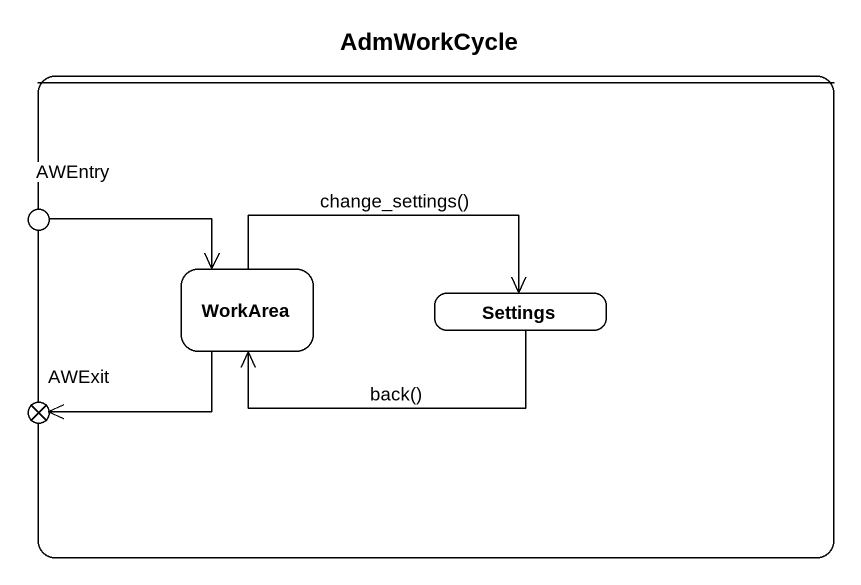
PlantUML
@startuml
title AdmWorkCycle
hide empty description
state " " as state1 {
  state WorkArea
  state Settings
}
state AWEntry <<choice>>
state AWExit <<choice>>
AWEntry -right-> WorkArea
WorkArea -right-> Settings : change_settings()
WorkArea -left-> AWExit
Settings -left-> WorkArea : back()
@enduml
